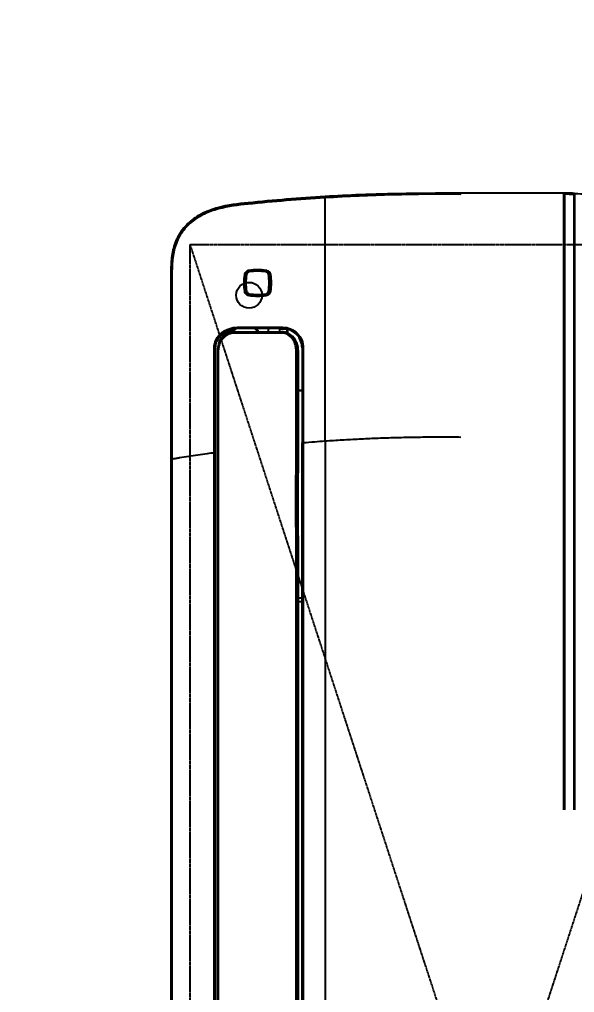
# Model space of a CAD drawing. Header units: millimetres. Extents: x 83042 to 109442, y 67232 to 86252.
# Drawn here: x 93128 to 93560, y 80974 to 81731 of the extents above; entities that cross this region are included whole.
import ezdxf

# ---------------------------------------------------------------- set-up
doc = ezdxf.new("R2010")
doc.units = ezdxf.units.MM
doc.linetypes.add('HIDDEN', pattern=[0.375, 0.25, -0.125])
doc.layers.add('DIM', color=7, linetype='Continuous')
doc.layers.add('도면층8', color=8, linetype='Continuous')
doc.styles.add('HY 울릉도 L', font='malgun.ttf')
doc.dimstyles.new('60', dxfattribs={"dimscale": 60, "dimtxt": 2, "dimasz": 1, "dimexe": 1, "dimexo": 1, "dimgap": 1, "dimtad": 1, "dimdec": 0, "dimrnd": 0.05, "dimdsep": 46, "dimlunit": 6, "dimtxsty": 'HY 울릉도 L', "dimblk": 'ARCHTICK', "dimcen": 2.5, "dimdle": 1, "dimclrd": 133, "dimclre": 133, "dimclrt": 30, "dimadec": 0, "dimazin": 0, "dimtfac": 1, "dimtdec": 0, "dimtix": 1, "dimtmove": 2, "dimatfit": 3, "dimldrblk": 'ARCHTICK', "dimfxl": 1, "dimlwd": -1, "dimlwe": -1, "dimarcsym": 0})

# ---------------------------------------------------------------- blocks, each defined once
blk = doc.blocks.new('*U16')
at = {"color": 8}
for p, q in [((1312.7, 499.97), (207.18, 499.97)), ((207.18, 499.78), (1312.7, 499.78)), ((1312.7, 499.78), (1312.7, 499.97)), ((1312.7, 499.29), (1312.7, 499.78)), ((1445.54, 499.97), (1445.54, 499.79)), ((1454.94, 499.97), (1454.94, 499.79)), ((1312.7, 499.29), (207.18, 499.29)), ((1412.41, 454.49), (1411.51, 454.04)), ((1411.7, 451.74), (1411.7, 451.44)), ((1411.82, 451.44), (1412.48, 451.44)), ((1412.48, 450.94), (1411.86, 450.94)), ((1412.48, 450.94), (1412.48, 451.44)), ((1414.48, 443.99), (1414.78, 443.99)), ((1414.78, 439.99), (1414.48, 439.99)), ((1411.94, 433.04), (1412.48, 433.04)), ((1412.48, 432.54), (1411.94, 432.54)), ((1412.48, 433.04), (1412.48, 432.54)), ((1414.44, 424.24), (1411.94, 424.24)), ((1413.94, 409.3), (1410.8, 409.3)), ((1410.96, 409.66), (1413.94, 409.66)), ((1411.94, 415.24), (1414.44, 415.24)), ((1413.94, 409.66), (1413.94, 414.66)), ((1413.94, 409.3), (1413.94, 409.66)), ((194.4, 398), (1325.49, 398)), ((1325.47, 397.02), (194.4, 397.02)), ((1202.07, 400.98), (1205.07, 400.98)), ((1202.07, 400.98), (1202.07, 398)), ((1205.07, 400.98), (1205.07, 398)), ((1366.14, 397.95), (1366.14, 400.77)), ((1366.64, 400.77), (1366.64, 397.95)), ((1399.94, 397.95), (1400.59, 397.95)), ((1326.79, 380), (193.09, 380)), ((1519.72, 193.19), (1519.72, 193.19)), ((1519.77, 189.43), (1519.77, 189.44)), ((1519.78, 190.56), (1519.78, 190.56)), ((1519.79, 190.46), (1519.79, 190.49)), ((1519.79, 190.46), (1519.79, 190.49)), ((1519.64, 186.8), (1519.64, 186.81))]:
    blk.add_line(p, q, dxfattribs=at)
at = {"color": 1, "linetype": 'HIDDEN'}
for p, q in [((39.94, 14.99), (1479.94, 484.99)), ((1479.94, 14.99), (39.94, 484.99))]:
    blk.add_line(p, q, dxfattribs=at)
at = {"color": 0}
blk.add_line((1512.29, 440), (1512.11, 439.98), dxfattribs=at)
at = {"color": 1, "linetype": 'HIDDEN'}
blk.add_lwpolyline([(1479.94, 484.99), (1479.94, 14.99), (39.94, 14.99), (39.94, 484.99)], close=True, dxfattribs=at)
at = {"color": 1, "ltscale": 5}
blk.add_circle((1440.39, 439.18), 10, dxfattribs=at)
at = {"color": 8, "extrusion": (0, 0, -1)}
for centre, radius, start, end in [((-1399.45, 448), 14.5, 123.35825, 153.40123), ((-1413.3, 454.94), 2, 270, 333.40123), ((-1411.7, 449.24), 2.5, 90, 121.83755), ((-1412.48, 449.44), 2, 90, 136.04762), ((-1411.7, 434.64), 2.5, 230.80075, 270), ((-1412.48, 434.54), 2, 180, 270)]:
    blk.add_arc(centre, radius, start, end, dxfattribs=at)
at = {"color": 8}
for centre, radius, start, end in [((1399.45, 448), 13.5, 26.59877, 31.90304), ((1413.3, 454.94), 0.5, 206.59877, 270), ((1411.7, 449.24), 2.2, 86.9878, 90), ((1412.48, 449.44), 1.5, 0, 90), ((1411.7, 434.64), 2.2, 270, 287.07466), ((1412.48, 434.54), 1.5, 270, 0), ((1414.94, 414.66), 1, 135, 180), ((1519.01, 193.8), 0.2, 80.57172, 90)]:
    blk.add_arc(centre, radius, start, end, dxfattribs=at)
for centre, major_axis, ratio, start_param, end_param in [((1445.54, 498.79), (0, -1), 0.001772, 1.994298, 3.089233), ((1454.94, 498.79), (0, 1), 0.001929, 5.117994, 6.230825), ((1402.74, 466.21), (-0.5, 0), 0.595918, 0, 1.449973), ((1410.94, 450), (1, 0), 0.211564, 0, 1.531745), ((1439.98, 439.16), (0.494, -0.08), 0.154688, 0, 1.526261), ((1441.46, 438.91), (-0.987, 0.16), 0.15433, 4.652507, 6.076962), ((1443.29, 442.46), (0.08, -0.494), 0.094032, 0, 1.712132), ((1443.53, 440.98), (-0.16, 0.987), 0.107455, 4.844449, 6.283185), ((1456.36, 440.98), (-0.16, -0.987), 0.069084, 1.724652, 3.141593), ((1456.6, 442.46), (-0.08, -0.494), 0.055123, 0, 1.728004), ((1458.42, 438.91), (-0.987, -0.16), 0.118028, 3.276991, 4.597384), ((1459.9, 439.16), (-0.494, -0.08), 0.119995, 4.608145, 6.283185), ((1439.98, 425.84), (-0.494, -0.08), 0.093123, 3.141593, 4.62253), ((1441.46, 426.08), (-0.987, -0.16), 0.09423, 4.607252, 6.074525), ((1443.53, 424.01), (-0.16, -0.987), 0.073171, 0, 1.688079), ((1456.36, 424.01), (-0.16, 0.987), 0.114633, 3.172472, 4.795856), ((1458.42, 426.08), (-0.987, 0.16), 0.119638, 3.294614, 4.630175), ((1459.9, 425.84), (0.494, -0.08), 0.113629, 1.4976, 3.141593), ((1443.29, 422.54), (-0.08, -0.494), 0.06114, 1.678256, 3.141593), ((1456.6, 422.54), (0.08, -0.494), 0.102662, 1.648499, 3.141593), ((1410.94, 414), (1, 0), 0.091087, 0, 1.524136), ((1415.44, 413), (-1, 0), 0.07156, 4.657594, 6.336089), ((1399.44, 397), (0, 1), 0.039572, 4.743067, 6.253409), ((1518.89, 193.8), (0, -0.2), 0.205027, 1.568733, 3.141593), ((1519.01, 193.8), (0, -0.2), 0.351833, 1.567117, 3.141593), ((1519.01, 193.8), (0.033, 0.197), 0.348188, 4.76642, 6.323186), ((1519.07, 194.06), (-0.393, -0.309), 0.676569, 1.247751, 2.270849), ((1519.16, 193.82), (-0.5, -0.021), 0.710917, 2.398177, 3.067106), ((1518.79, 186.26), (0, -0.2), 0.201921, 0.053462, 1.568761)]:
    blk.add_ellipse(centre, major_axis=major_axis, ratio=ratio, start_param=start_param, end_param=end_param, dxfattribs=at)
at = {"color": 0}
blk.add_ellipse((1511.12, 439.87), major_axis=(0.995, 0.101), ratio=0.077303, start_param=0.052517, end_param=1.433522, dxfattribs=at)
at = {"color": 8}
for points, knots in [([(1445.54, 499.97), (1441.5, 499.97), (1437.45, 499.97), (1417.21, 499.97), (1401.02, 499.97), (1368.63, 499.97), (1352.44, 499.97), (1334.35, 499.97), (1332.45, 499.97), (1324.6, 499.97), (1318.65, 499.97), (1312.7, 499.97)], [0, 0, 0, 0, 0.091413, 0.091413, 0.457066, 0.457066, 0.822718, 0.822718, 0.865652, 0.865652, 1, 1, 1, 1]), ([(1312.82, 499.78), (1328.72, 499.78), (1344.63, 499.78), (1368.63, 499.78), (1376.73, 499.79), (1401.02, 499.79), (1417.21, 499.79), (1437.45, 499.79), (1441.5, 499.79), (1445.54, 499.79)], [0, 0, 0, 0, 0.359547, 0.359547, 0.542533, 0.542533, 0.908507, 0.908507, 1, 1, 1, 1]), ([(1454.94, 499.97), (1453.93, 499.97), (1452.92, 499.97), (1450.85, 499.97), (1449.78, 499.97), (1447.66, 499.97), (1446.6, 499.97), (1445.54, 499.97)], [0, 0, 0, 0, 0.32301, 0.32301, 0.661505, 0.661505, 1, 1, 1, 1]), ([(1445.54, 499.79), (1446.55, 499.79), (1447.57, 499.79), (1449.64, 499.79), (1450.7, 499.79), (1451.81, 499.79), (1451.86, 499.79), (1452.92, 499.79), (1453.93, 499.79), (1454.94, 499.79)], [0, 0, 0, 0, 0.32301, 0.32301, 0.661505, 0.661505, 0.67699, 0.67699, 1, 1, 1, 1]), ([(1512.29, 440), (1511.48, 447.91), (1510.57, 455.83), (1507.44, 467.38), (1506.12, 471.11), (1502.71, 478.23), (1500.59, 481.65), (1495.53, 487.72), (1492.55, 490.42), (1485.92, 494.76), (1482.29, 496.4), (1474.63, 498.7), (1470.74, 499.32), (1462.88, 499.96), (1458.91, 499.97), (1454.94, 499.97)], [0, 0, 0, 0, 0.25, 0.25, 0.375, 0.375, 0.5, 0.5, 0.625, 0.625, 0.75, 0.75, 0.875, 0.875, 1, 1, 1, 1]), ([(1454.94, 499.79), (1458.91, 499.79), (1462.89, 499.78), (1470.76, 499.14), (1474.71, 498.5), (1482.33, 496.19), (1485.92, 494.56), (1492.57, 490.18), (1495.48, 487.52), (1500.52, 481.44), (1502.61, 478.04), (1505.99, 470.95), (1507.32, 467.18), (1510.41, 455.72), (1511.31, 447.82), (1512.11, 439.98)], [0, 0, 0, 0, 0.125, 0.125, 0.25, 0.25, 0.375, 0.375, 0.5, 0.5, 0.625, 0.625, 0.75, 0.75, 1, 1, 1, 1]), ([(1445.54, 499.2), (1444.88, 499.2), (1444.21, 499.2), (1440.88, 499.21), (1438.21, 499.21), (1424.88, 499.23), (1414.21, 499.24), (1392.88, 499.27), (1382.21, 499.27), (1367.88, 499.28), (1364.21, 499.28), (1344.63, 499.29), (1328.72, 499.29), (1312.82, 499.29)], [0, 0, 0, 0, 0.015068, 0.015068, 0.075342, 0.075342, 0.316436, 0.316436, 0.557531, 0.557531, 0.640454, 0.640454, 1, 1, 1, 1]), ([(1317.81, 466.37), (1317.56, 468.15), (1316.61, 474.85), (1315.28, 483.83), (1314.03, 491.81), (1313.32, 496.17), (1313.02, 498.18), (1312.85, 499.29)], [0, 0, 0, 0, 0.156855, 0.590086, 0.806736, 0.893396, 1, 1, 1, 1]), ([(1454.94, 499.19), (1454.28, 499.19), (1453.61, 499.19), (1450.48, 499.19), (1448.01, 499.2), (1445.54, 499.2)], [0, 0, 0, 0, 0.21279, 0.21279, 1, 1, 1, 1]), ([(1511.25, 439.96), (1510.45, 447.75), (1509.55, 455.51), (1506.51, 466.82), (1505.21, 470.54), (1501.9, 477.55), (1499.85, 480.91), (1494.9, 486.94), (1492.04, 489.58), (1485.5, 493.94), (1481.97, 495.56), (1474.45, 497.86), (1470.56, 498.5), (1462.79, 499.16), (1458.87, 499.18), (1454.94, 499.19)], [0, 0, 0, 0, 0.25, 0.25, 0.375, 0.375, 0.5, 0.5, 0.625, 0.625, 0.75, 0.75, 0.875, 0.875, 1, 1, 1, 1]), ([(202.07, 466.37), (210.7, 466.36), (219.34, 466.37), (234.17, 466.37), (240.37, 466.37), (252.76, 466.37), (258.96, 466.37), (277.55, 466.37), (289.94, 466.37), (308.53, 466.37), (314.73, 466.37), (327.12, 466.37), (333.32, 466.37), (351.91, 466.37), (364.31, 466.37), (382.9, 466.37), (389.09, 466.37), (401.49, 466.37), (407.68, 466.37), (420.08, 466.37), (426.28, 466.37), (444.87, 466.37), (457.26, 466.37), (475.85, 466.37), (1042.05, 466.37), (1054.44, 466.37), (1060.64, 466.37), (1079.23, 466.37), (1091.62, 466.37), (1110.21, 466.37), (1116.41, 466.37), (1128.81, 466.37), (1135, 466.37), (1153.59, 466.37), (1165.99, 466.37), (1184.58, 466.37), (1190.78, 466.37), (1203.17, 466.37), (1209.37, 466.37), (1221.76, 466.37), (1227.96, 466.37), (1246.55, 466.37), (1258.94, 466.37), (1277.53, 466.37), (1283.73, 466.37), (1296.12, 466.37), (1302.32, 466.37), (1311.62, 466.37), (1314.71, 466.37), (1317.81, 466.37)], [0, 0, 0, 0, 0.046607, 0.046607, 0.08006, 0.08006, 0.113512, 0.113512, 0.180417, 0.180417, 0.213869, 0.213869, 0.247322, 0.247322, 0.314226, 0.314226, 0.347679, 0.347679, 0.381131, 0.381131, 0.414583, 0.414583, 0.481488, 0.481488, 0.514941, 0.514941, 0.548393, 0.548393, 0.615298, 0.615298, 0.64875, 0.64875, 0.682202, 0.682202, 0.749107, 0.749107, 0.78256, 0.78256, 0.816012, 0.816012, 0.849464, 0.849464, 0.916369, 0.916369, 0.949821, 0.949821, 0.983274, 0.983274, 1, 1, 1, 1]), ([(1317.81, 465.48), (1314.71, 465.48), (1311.62, 465.48), (1302.32, 465.48), (1296.12, 465.48), (1283.73, 465.48), (1277.53, 465.48), (1258.94, 465.48), (1246.55, 465.48), (1227.96, 465.48), (1221.76, 465.48), (1209.37, 465.48), (1203.17, 465.48), (1190.78, 465.48), (1184.58, 465.48), (1165.99, 465.49), (1153.59, 465.49), (1135, 465.49), (1128.81, 465.49), (1116.41, 465.48), (1110.21, 465.48), (1091.62, 465.48), (1079.23, 465.48), (1060.64, 465.48), (1054.44, 465.48), (1042.05, 465.48), (475.85, 465.48), (457.26, 465.48), (444.87, 465.48), (426.28, 465.49), (420.08, 465.49), (407.68, 465.49), (401.49, 465.49), (389.09, 465.49), (382.9, 465.49), (364.31, 465.49), (351.91, 465.49), (333.32, 465.49), (327.12, 465.49), (314.73, 465.49), (308.53, 465.49), (289.94, 465.48), (277.55, 465.48), (258.96, 465.48), (252.76, 465.48), (240.37, 465.48), (234.17, 465.48), (219.34, 465.49), (210.71, 465.48), (202.08, 465.48)], [0, 0, 0, 0, 0.016728, 0.016728, 0.05018, 0.05018, 0.083633, 0.083633, 0.150538, 0.150538, 0.183991, 0.183991, 0.217444, 0.217444, 0.250897, 0.250897, 0.317803, 0.317803, 0.351255, 0.351255, 0.384708, 0.384708, 0.451614, 0.451614, 0.485067, 0.485067, 0.51852, 0.51852, 0.585425, 0.585425, 0.618878, 0.618878, 0.652331, 0.652331, 0.685784, 0.685784, 0.752689, 0.752689, 0.786142, 0.786142, 0.819595, 0.819595, 0.886501, 0.886501, 0.919954, 0.919954, 0.953407, 0.953407, 1, 1, 1, 1]), ([(371.17, 463.58), (452.63, 463.58), (1094.09, 463.58), (1216.28, 463.58), (1257.01, 463.6), (1318.1, 463.58), (1338.47, 463.59), (1369.01, 463.59), (1379.18, 463.6), (1391.91, 463.6), (1394.45, 463.66), (1399.54, 463.49), (1402.08, 462.97), (1406.57, 460.78), (1408.54, 459.13), (1411.24, 454.97), (1411.94, 452.5), (1411.94, 450)], [0, 0, 0, 0, 0.5, 0.5, 0.75, 0.75, 0.875, 0.875, 0.9375, 0.9375, 0.953125, 0.953125, 0.96875, 0.96875, 0.984375, 0.984375, 1, 1, 1, 1]), ([(1410.98, 450.21), (1410.98, 452.71), (1410.22, 455.17), (1407.41, 459.27), (1405.38, 460.89), (1401.93, 462.41), (1400.7, 462.77), (1398.22, 463.18), (1396.95, 463.22), (1393.14, 463.23), (1390.6, 463.22), (1377.92, 463.22), (1367.77, 463.21), (1337.31, 463.2), (1317.01, 463.2), (1256.08, 463.21), (1215.47, 463.2), (1093.63, 463.21), (452.4, 463.21), (371.17, 463.21)], [0, 0, 0, 0, 0.015625, 0.015625, 0.03125, 0.03125, 0.039062, 0.039062, 0.046875, 0.046875, 0.0625, 0.0625, 0.125, 0.125, 0.25, 0.25, 0.5, 0.5, 1, 1, 1, 1]), ([(1317.81, 466.37), (1335.94, 466.37), (1354.08, 466.38), (1376.74, 466.37), (1381.27, 466.37), (1388.07, 466.37), (1390.34, 466.38), (1394.87, 466.38), (1397.13, 466.42), (1401.66, 466.34), (1403.93, 465.81), (1407.97, 463.77), (1409.72, 462.28), (1413.99, 457.05), (1415.47, 452.68), (1415.49, 448.19)], [0, 0, 0, 0, 0.5, 0.5, 0.625, 0.625, 0.6875, 0.6875, 0.75, 0.75, 0.8125, 0.8125, 0.875, 0.875, 1, 1, 1, 1]), ([(1414.44, 448), (1414.43, 452.36), (1412.9, 456.76), (1408.63, 461.95), (1406.86, 463.4), (1403.83, 464.79), (1402.77, 465.13), (1400.54, 465.52), (1399.42, 465.51), (1389.36, 465.45), (1380.42, 465.49), (1353.59, 465.49), (1335.7, 465.49), (1317.81, 465.48)], [0, 0, 0, 0, 0.125, 0.125, 0.1875, 0.1875, 0.21875, 0.21875, 0.25, 0.25, 0.5, 0.5, 1, 1, 1, 1]), ([(1402.36, 462.71), (1403.3, 462.53), (1406.14, 461.68), (1410.32, 458.9), (1413.1, 454.72), (1413.97, 451.88), (1414.16, 450.91), (1414.16, 450.9)], [0, 0, 0, 0, 0.160215, 0.495467, 0.830718, 0.998344, 1, 1, 1, 1]), ([(1440.01, 439.23), (1440.06, 439.54), (1440.15, 439.84), (1440.44, 440.54), (1440.69, 440.94), (1441.29, 441.6), (1441.65, 441.89), (1442.44, 442.32), (1442.88, 442.47), (1443.32, 442.54)], [0, 0, 0, 0, 0.18724, 0.18724, 0.459979, 0.459979, 0.729931, 0.729931, 1, 1, 1, 1]), ([(1440.47, 439.07), (1440.54, 439.46), (1440.67, 439.85), (1441.05, 440.55), (1441.31, 440.86), (1441.9, 441.39), (1442.25, 441.61), (1442.86, 441.85), (1443.11, 441.92), (1443.37, 441.97)], [0, 0, 0, 0, 0.274287, 0.274287, 0.548482, 0.548482, 0.823328, 0.823328, 1, 1, 1, 1]), ([(1443.37, 441.97), (1442.98, 441.91), (1442.59, 441.77), (1441.91, 441.4), (1441.59, 441.15), (1441.07, 440.57), (1440.85, 440.23), (1440.59, 439.61), (1440.52, 439.35), (1440.47, 439.08)], [0, 0, 0, 0, 0.269856, 0.269856, 0.539874, 0.539874, 0.812749, 0.812749, 1, 1, 1, 1]), ([(1443.61, 441.13), (1443.43, 441.1), (1443.25, 441.05), (1442.81, 440.87), (1442.56, 440.72), (1442.14, 440.34), (1441.96, 440.11), (1441.68, 439.61), (1441.59, 439.34), (1441.54, 439.05)], [0, 0, 0, 0, 0.176162, 0.176162, 0.450777, 0.450777, 0.725271, 0.725271, 1, 1, 1, 1]), ([(1458.52, 439.05), (1458.48, 439.25), (1458.43, 439.45), (1458.23, 439.9), (1458.08, 440.14), (1457.7, 440.54), (1457.48, 440.72), (1456.99, 440.98), (1456.72, 441.07), (1456.45, 441.12)], [0, 0, 0, 0, 0.20016, 0.20016, 0.466664, 0.466664, 0.733444, 0.733444, 1, 1, 1, 1]), ([(1459.41, 439.08), (1459.35, 439.46), (1459.22, 439.84), (1458.85, 440.53), (1458.6, 440.84), (1458.02, 441.37), (1457.68, 441.59), (1457.06, 441.85), (1456.79, 441.92), (1456.52, 441.97)], [0, 0, 0, 0, 0.270507, 0.270507, 0.540882, 0.540882, 0.809012, 0.809012, 1, 1, 1, 1]), ([(1456.64, 442.54), (1456.95, 442.48), (1457.26, 442.39), (1457.97, 442.1), (1458.35, 441.85), (1459.02, 441.25), (1459.3, 440.88), (1459.73, 440.1), (1459.87, 439.66), (1459.95, 439.22)], [0, 0, 0, 0, 0.190979, 0.190979, 0.459227, 0.459227, 0.72967, 0.72967, 1, 1, 1, 1]), ([(1443.32, 422.59), (1443.01, 422.64), (1442.69, 422.73), (1441.99, 423.03), (1441.6, 423.28), (1440.94, 423.88), (1440.66, 424.24), (1440.23, 425.02), (1440.09, 425.46), (1440.02, 425.9)], [0, 0, 0, 0, 0.192917, 0.192917, 0.461062, 0.461062, 0.730544, 0.730544, 1, 1, 1, 1]), ([(1440.78, 424.95), (1440.76, 425), (1440.73, 425.05), (1440.6, 425.36), (1440.52, 425.64), (1440.47, 425.92)], [0, 0, 0, 0, 0.160192, 0.160192, 1, 1, 1, 1]), ([(1440.47, 425.92), (1440.53, 425.54), (1440.66, 425.16), (1441.04, 424.48), (1441.28, 424.16), (1441.86, 423.63), (1442.2, 423.42), (1442.81, 423.16), (1443.09, 423.08), (1443.37, 423.03)], [0, 0, 0, 0, 0.269491, 0.269491, 0.538893, 0.538893, 0.807005, 0.807005, 1, 1, 1, 1]), ([(1441.55, 426.19), (1441.58, 425.99), (1441.64, 425.79), (1441.83, 425.35), (1441.98, 425.11), (1442.36, 424.7), (1442.58, 424.52), (1443.07, 424.26), (1443.34, 424.16), (1443.62, 424.12)], [0, 0, 0, 0, 0.196332, 0.196332, 0.463832, 0.463832, 0.732023, 0.732023, 1, 1, 1, 1]), ([(1456.46, 424.12), (1456.64, 424.15), (1456.83, 424.2), (1457.27, 424.38), (1457.51, 424.53), (1457.93, 424.91), (1458.11, 425.14), (1458.38, 425.63), (1458.48, 425.91), (1458.52, 426.19)], [0, 0, 0, 0, 0.18135, 0.18135, 0.454723, 0.454723, 0.727257, 0.727257, 1, 1, 1, 1]), ([(1459.41, 425.92), (1459.35, 425.53), (1459.22, 425.15), (1458.84, 424.45), (1458.58, 424.14), (1458, 423.61), (1457.65, 423.39), (1457.04, 423.14), (1456.78, 423.07), (1456.52, 423.03)], [0, 0, 0, 0, 0.27265, 0.27265, 0.545024, 0.545024, 0.818429, 0.818429, 1, 1, 1, 1]), ([(1456.52, 423.03), (1456.91, 423.09), (1457.29, 423.23), (1457.98, 423.6), (1458.3, 423.86), (1458.82, 424.44), (1459.04, 424.79), (1459.29, 425.4), (1459.37, 425.66), (1459.41, 425.92)], [0, 0, 0, 0, 0.27172, 0.27172, 0.543505, 0.543505, 0.816363, 0.816363, 1, 1, 1, 1]), ([(1459.95, 425.89), (1459.9, 425.59), (1459.82, 425.29), (1459.53, 424.59), (1459.28, 424.2), (1458.68, 423.53), (1458.32, 423.24), (1457.53, 422.81), (1457.09, 422.66), (1456.64, 422.58)], [0, 0, 0, 0, 0.183724, 0.183724, 0.456559, 0.456559, 0.728262, 0.728262, 1, 1, 1, 1]), ([(371.17, 402.51), (452.2, 402.51), (1093.24, 402.51), (1194.53, 402.5), (1214.79, 402.49), (1245.18, 402.48), (1255.31, 402.67), (1275.56, 402.86), (1285.69, 402.89), (1298.35, 402.72), (1300.89, 402.69), (1305.95, 402.56), (1308.48, 402.47), (1316.08, 402.52), (1321.14, 402.49), (1336.33, 402.51), (1346.46, 402.51), (1366.72, 402.51), (1376.84, 402.51), (1389.5, 402.52), (1392.03, 402.52), (1395.82, 402.52), (1397.09, 402.49), (1399.61, 402.7), (1400.86, 402.92), (1404.44, 404.02), (1406.69, 405.31), (1410.04, 409.12), (1410.99, 411.55), (1410.99, 414.09)], [0, 0, 0, 0, 0.5, 0.5, 0.625, 0.625, 0.6875, 0.6875, 0.75, 0.75, 0.765625, 0.765625, 0.78125, 0.78125, 0.8125, 0.8125, 0.875, 0.875, 0.9375, 0.9375, 0.953125, 0.953125, 0.960937, 0.960937, 0.96875, 0.96875, 0.984375, 0.984375, 1, 1, 1, 1]), ([(1411.94, 414), (1411.94, 411.49), (1411.07, 408.97), (1407.87, 405.07), (1405.66, 403.68), (1400.96, 402.01), (1398.4, 401.75), (1393.32, 401.79), (1390.79, 401.78), (1378.1, 401.77), (1367.94, 401.77), (1347.63, 401.77), (1337.48, 401.77), (1322.24, 401.76), (1317.16, 401.78), (1307.01, 401.73), (1301.93, 401.96), (1286.7, 402.2), (1276.54, 402.18), (1256.22, 401.97), (1246.06, 401.75), (1215.59, 401.75), (1195.27, 401.76), (1093.7, 401.77), (452.43, 401.77), (371.17, 401.77)], [0, 0, 0, 0, 0.015625, 0.015625, 0.03125, 0.03125, 0.046875, 0.046875, 0.0625, 0.0625, 0.125, 0.125, 0.1875, 0.1875, 0.21875, 0.21875, 0.25, 0.25, 0.3125, 0.3125, 0.375, 0.375, 0.5, 0.5, 1, 1, 1, 1]), ([(371.17, 400.77), (452.5, 400.77), (1093.84, 400.77), (1195.51, 400.76), (1215.85, 400.75), (1246.35, 400.75), (1256.52, 400.9), (1276.85, 401.05), (1287.02, 401.06), (1302.27, 400.89), (1307.35, 400.74), (1317.52, 400.78), (1322.6, 400.75), (1337.85, 400.77), (1348.02, 400.77), (1368.35, 400.77), (1378.51, 400.78), (1391.22, 400.78), (1393.76, 400.76), (1397.56, 400.81), (1398.83, 400.88), (1401.33, 401.34), (1402.58, 401.71), (1406.08, 403.21), (1408.18, 404.76), (1410.42, 407.88), (1410.98, 409.01), (1411.75, 411.43), (1411.94, 412.73), (1411.94, 414)], [0, 0, 0, 0, 0.5, 0.5, 0.625, 0.625, 0.6875, 0.6875, 0.75, 0.75, 0.78125, 0.78125, 0.8125, 0.8125, 0.875, 0.875, 0.9375, 0.9375, 0.953125, 0.953125, 0.960938, 0.960938, 0.96875, 0.96875, 0.984375, 0.984375, 0.992188, 0.992188, 1, 1, 1, 1]), ([(1399.44, 398), (1403.21, 398), (1406.92, 399.47), (1412.69, 404.83), (1414.46, 408.91), (1414.44, 413)], [0, 0, 0, 0, 0.477397, 0.477397, 1, 1, 1, 1]), ([(1415.5, 413.07), (1415.5, 410.96), (1415.08, 408.88), (1413.48, 405), (1412.29, 403.22), (1407.87, 398.78), (1403.72, 397.03), (1399.48, 397.03)], [0, 0, 0, 0, 0.25, 0.25, 0.5, 0.5, 1, 1, 1, 1]), ([(1326.79, 380), (1326.59, 382.73), (1326.18, 388.4), (1325.71, 394.07), (1325.47, 397.02)], [0, 0, 0, 0, 0.480429, 1, 1, 1, 1]), ([(1326.79, 380), (1334.87, 380), (1351.02, 380), (1375.24, 380), (1399.46, 380), (1423.66, 380), (1447.83, 380), (1471.96, 380), (1492.01, 380), (1506, 380), (1512.72, 380), (1515.44, 380), (1516.17, 380)], [0, 0, 0, 0, 0.127521, 0.255042, 0.382563, 0.510084, 0.637605, 0.765126, 0.892647, 0.956407, 0.988287, 1, 1, 1, 1]), ([(1516.17, 380), (1516.17, 380), (1516.17, 380), (1516.17, 380.05), (1516.17, 380.1), (1516.16, 380.14)], [0, 0, 0, 0, 0.00042, 0.00042, 1, 1, 1, 1]), ([(1039.94, 194.41), (1040.61, 194.41), (1041.27, 194.41), (1044.61, 194.41), (1047.27, 194.41), (1060.61, 194.41), (1071.27, 194.41), (1124.61, 194.41), (1167.27, 194.41), (1214.74, 194.41), (1219.53, 194.41), (1239.96, 194.41), (1255.6, 194.41), (1279.05, 194.41), (1286.86, 194.41), (1302.49, 194.41), (1310.31, 194.41), (1322.03, 194.42), (1325.94, 194.42), (1329.85, 194.41)], [0, 0, 0, 0, 0.006899, 0.006899, 0.034494, 0.034494, 0.144873, 0.144873, 0.58639, 0.58639, 0.636025, 0.636025, 0.797792, 0.797792, 0.878675, 0.878675, 0.959558, 0.959558, 1, 1, 1, 1]), ([(1039.94, 194), (1119.87, 194), (1199.81, 194), (1296.78, 194), (1313.81, 194), (1330.85, 194)], [0, 0, 0, 0, 0.824317, 0.824317, 1, 1, 1, 1]), ([(1039.94, 193.94), (1119.89, 193.94), (1199.84, 193.94), (1299.77, 193.94), (1319.76, 193.94), (1359.74, 193.94), (1379.73, 193.94), (1419.69, 193.94), (1439.67, 193.94), (1469.52, 193.94), (1479.45, 193.94), (1494.31, 193.94), (1499.26, 193.94), (1509.14, 193.94), (1514.08, 193.94), (1518.98, 193.94)], [0, 0, 0, 0, 0.5, 0.5, 0.625, 0.625, 0.75, 0.75, 0.875, 0.875, 0.9375, 0.9375, 0.96875, 0.96875, 1, 1, 1, 1]), ([(1518.94, 193.8), (1514.03, 193.8), (1509.09, 193.8), (1499.21, 193.8), (1494.26, 193.8), (1479.4, 193.8), (1469.47, 193.8), (1439.62, 193.8), (1419.64, 193.8), (1379.68, 193.8), (1359.7, 193.8), (1319.73, 193.8), (1299.74, 193.8), (1199.82, 193.8), (1119.88, 193.8), (1039.94, 193.8)], [0, 0, 0, 0, 0.03125, 0.03125, 0.0625, 0.0625, 0.125, 0.125, 0.25, 0.25, 0.375, 0.375, 0.5, 0.5, 1, 1, 1, 1]), ([(1329.85, 194.41), (1345.65, 194.41), (1361.45, 194.41), (1393.05, 194.41), (1408.85, 194.41), (1440.42, 194.41), (1456.18, 194.41), (1479.77, 194.41), (1487.62, 194.41), (1499.36, 194.41), (1503.27, 194.41), (1511.08, 194.41), (1514.98, 194.37), (1518.86, 194.4)], [0, 0, 0, 0, 0.25, 0.25, 0.5, 0.5, 0.75, 0.75, 0.875, 0.875, 0.9375, 0.9375, 1, 1, 1, 1]), ([(1518.39, 194), (1513.69, 194), (1508.95, 194), (1499.29, 194), (1494.34, 194), (1479.47, 194), (1469.54, 194), (1439.69, 194), (1419.71, 194), (1379.75, 194), (1359.76, 194), (1336.79, 194), (1333.82, 194), (1330.84, 194)], [0, 0, 0, 0, 0.076277, 0.076277, 0.155939, 0.155939, 0.315263, 0.315263, 0.633912, 0.633912, 0.952561, 0.952561, 1, 1, 1, 1]), ([(1518.83, 186.26), (1518.84, 186.64), (1518.84, 187.03), (1518.86, 188.28), (1518.88, 189.14), (1518.9, 190.88), (1518.91, 191.74), (1518.93, 193.01), (1518.93, 193.4), (1518.94, 193.8)], [0, 0, 0, 0, 0.152969, 0.152969, 0.497591, 0.497591, 0.842214, 0.842214, 1, 1, 1, 1]), ([(1519.04, 193.99), (1519.02, 194.04), (1519.01, 194.08), (1518.97, 194.17), (1518.95, 194.21), (1518.92, 194.28), (1518.91, 194.3), (1518.89, 194.33), (1518.88, 194.35), (1518.87, 194.36), (1518.87, 194.37), (1518.87, 194.38), (1518.86, 194.39), (1518.86, 194.39), (1518.86, 194.39), (1518.86, 194.4), (1518.86, 194.4), (1518.86, 194.4)], [0, 0, 0, 0, 0.329841, 0.329841, 0.64484, 0.64484, 0.808285, 0.808285, 0.89597, 0.89597, 0.943441, 0.943441, 0.96921, 0.96921, 0.986236, 0.986236, 1, 1, 1, 1]), ([(1518.86, 194.4), (1518.86, 194.4), (1518.86, 194.4), (1518.86, 194.4), (1518.87, 194.4), (1518.87, 194.39), (1518.88, 194.39), (1518.89, 194.39), (1518.89, 194.38), (1518.91, 194.37), (1518.92, 194.37), (1518.96, 194.35), (1518.98, 194.34), (1519.04, 194.3), (1519.08, 194.28), (1519.21, 194.21), (1519.29, 194.17), (1519.36, 194.13)], [0, 0, 0, 0, 0.009976, 0.009976, 0.022556, 0.022556, 0.04139, 0.04139, 0.07605, 0.07605, 0.139998, 0.139998, 0.259042, 0.259042, 0.487994, 0.487994, 1, 1, 1, 1]), ([(1519.72, 193.19), (1519.72, 193.26), (1519.71, 193.33), (1519.64, 193.48), (1519.59, 193.56), (1519.46, 193.66), (1519.4, 193.7), (1519.26, 193.76), (1519.17, 193.79), (1519.08, 193.8)], [0, 0, 0, 0, 0.259, 0.259, 0.575766, 0.575766, 0.78372, 0.78372, 1, 1, 1, 1]), ([(1519.49, 194.05), (1519.56, 194), (1519.61, 193.95), (1519.65, 193.86), (1519.65, 193.84), (1519.65, 193.81)], [0, 0, 0, 0, 0.71699, 0.71699, 1, 1, 1, 1]), ([(1519.72, 193.19), (1519.72, 192.99), (1519.72, 192.8), (1519.71, 191.73), (1519.7, 190.87), (1519.67, 189.13), (1519.66, 188.26), (1519.64, 187.2), (1519.64, 187.01), (1519.64, 186.81)], [0, 0, 0, 0, 0.092017, 0.092017, 0.499829, 0.499829, 0.907641, 0.907641, 1, 1, 1, 1]), ([(1519.64, 186.81), (1519.66, 187.25), (1519.68, 187.68), (1519.73, 188.56), (1519.75, 189), (1519.77, 189.44)], [0, 0, 0, 0, 0.5, 0.5, 1, 1, 1, 1]), ([(1519.78, 190.56), (1519.77, 191), (1519.76, 191.43), (1519.74, 192.31), (1519.73, 192.75), (1519.72, 193.19)], [0, 0, 0, 0, 0.5, 0.5, 1, 1, 1, 1]), ([(1519.77, 189.44), (1519.77, 189.5), (1519.77, 189.57), (1519.78, 189.73), (1519.78, 189.82), (1519.78, 190), (1519.79, 190.09), (1519.79, 190.26), (1519.79, 190.34), (1519.79, 190.47), (1519.78, 190.51), (1519.78, 190.56)], [0, 0, 0, 0, 0.21624, 0.21624, 0.432749, 0.432749, 0.645647, 0.645647, 0.856424, 0.856424, 1, 1, 1, 1]), ([(1519.79, 190.49), (1519.8, 190.84), (1519.8, 191.19), (1519.81, 191.89), (1519.81, 192.24), (1519.82, 193.06), (1519.83, 193.53), (1519.83, 194)], [0, 0, 0, 0, 0.298691, 0.298691, 0.597383, 0.597383, 1, 1, 1, 1]), ([(1039.94, 186.26), (1119.86, 186.26), (1199.78, 186.26), (1299.68, 186.26), (1319.66, 186.26), (1359.62, 186.26), (1379.6, 186.26), (1419.55, 186.26), (1439.51, 186.26), (1469.34, 186.26), (1479.27, 186.26), (1494.15, 186.26), (1499.1, 186.26), (1508.99, 186.26), (1513.93, 186.26), (1518.83, 186.26)], [0, 0, 0, 0, 0.5, 0.5, 0.625, 0.625, 0.75, 0.75, 0.875, 0.875, 0.9375, 0.9375, 0.96875, 0.96875, 1, 1, 1, 1]), ([(1518.79, 186.06), (1513.89, 186.06), (1508.95, 186.06), (1499.07, 186.06), (1494.11, 186.06), (1479.24, 186.06), (1469.31, 186.06), (1439.47, 186.06), (1419.52, 186.06), (1379.58, 186.06), (1359.6, 186.06), (1319.64, 186.06), (1299.66, 186.06), (1199.77, 186.06), (1119.86, 186.06), (1039.94, 186.06)], [0, 0, 0, 0, 0.03125, 0.03125, 0.0625, 0.0625, 0.125, 0.125, 0.25, 0.25, 0.375, 0.375, 0.5, 0.5, 1, 1, 1, 1]), ([(1339.64, 186.02), (1339.29, 186.02), (1338.93, 186.02), (1318.67, 186.02), (1298.76, 186.02), (1199.22, 186.02), (1119.58, 186.02), (1039.94, 186.02)], [0, 0, 0, 0, 0.003537, 0.003537, 0.20283, 0.20283, 1, 1, 1, 1]), ([(1517.05, 186.02), (1512.16, 186.02), (1507.25, 186.02), (1497.42, 186.02), (1492.5, 186.02), (1477.71, 186.02), (1467.82, 186.02), (1456.52, 186.02), (1455.11, 186.02), (1453.7, 186.02)], [0, 0, 0, 0, 0.233427, 0.233427, 0.466853, 0.466853, 0.933707, 0.933707, 1, 1, 1, 1]), ([(1517.05, 186.05), (1517.05, 186.04), (1517.05, 186.03), (1517.05, 186.02), (1517.05, 186.02), (1517.05, 186.02)], [0, 0, 0, 0, 0.865418, 0.865418, 1, 1, 1, 1]), ([(1519.12, 186.05), (1519.09, 186.05), (1519.07, 186.06), (1518.97, 186.06), (1518.88, 186.06), (1518.79, 186.06)], [0, 0, 0, 0, 0.249344, 0.249344, 1, 1, 1, 1]), ([(1518.83, 186.26), (1518.94, 186.26), (1519.05, 186.26), (1519.16, 186.25), (1519.18, 186.25), (1519.2, 186.25)], [0, 0, 0, 0, 0.840137, 0.840137, 1, 1, 1, 1]), ([(1518.89, 186.05), (1518.91, 186.05), (1518.94, 186.05), (1519, 186.05), (1519.02, 186.05), (1519.06, 186.05), (1519.07, 186.05), (1519.09, 186.05), (1519.1, 186.05), (1519.11, 186.05), (1519.11, 186.05), (1519.12, 186.05)], [0, 0, 0, 0, 0.330293, 0.330293, 0.681956, 0.681956, 0.82164, 0.82164, 0.940754, 0.940754, 1, 1, 1, 1]), ([(1519.49, 186), (1519.43, 182.72), (1519.37, 179.43), (1519.22, 172.92), (1519.13, 169.7), (1519.04, 166.47)], [0, 0, 0, 0, 0.504534, 0.504534, 1, 1, 1, 1]), ([(1519.12, 186.05), (1519.12, 186.05), (1519.12, 186.05), (1519.14, 186.06), (1519.15, 186.07), (1519.17, 186.09), (1519.18, 186.1), (1519.19, 186.12), (1519.19, 186.12), (1519.19, 186.14), (1519.2, 186.16), (1519.2, 186.2), (1519.2, 186.23), (1519.2, 186.25), (1519.2, 186.25), (1519.2, 186.25)], [0, 0, 0, 0, 0.055006, 0.055006, 0.276288, 0.276288, 0.497423, 0.497423, 0.530007, 0.530007, 0.756604, 0.756604, 0.983112, 0.983112, 1, 1, 1, 1]), ([(1519.13, 186.07), (1519.16, 186.08), (1519.28, 186.12), (1519.45, 186.27), (1519.59, 186.52), (1519.63, 186.7), (1519.64, 186.8)], [0, 0, 0, 0, 0.088268, 0.35843, 0.674319, 1, 1, 1, 1]), ([(1519.2, 186.25), (1519.26, 186.28), (1519.32, 186.31), (1519.45, 186.4), (1519.51, 186.46), (1519.6, 186.62), (1519.63, 186.71), (1519.64, 186.81)], [0, 0, 0, 0, 0.226788, 0.226788, 0.577205, 0.577205, 1, 1, 1, 1])]:
    blk.add_open_spline(points, degree=3, knots=knots, dxfattribs=at)
for points, degree in [([(1312.7, 499.78), (1312.74, 499.78), (1312.78, 499.78), (1312.82, 499.78)], 3), ([(1312.83, 499.29), (1312.83, 499.57), (1312.83, 499.77), (1312.83, 499.78)], 3), ([(1312.85, 499.29), (1312.8, 499.29), (1312.75, 499.29), (1312.7, 499.29)], 3), ([(1317.81, 466.37), (1317.81, 466.07), (1317.81, 465.73), (1317.81, 465.48)], 3), ([(1410.99, 414.09), (1410.99, 426.24), (1410.98, 438.29), (1410.98, 450.21)], 3), ([(1411.94, 450), (1411.94, 438.12), (1411.94, 426.11), (1411.94, 414)], 3), ([(1415.49, 448.19), (1414.95, 448.19), (1414.44, 448.1), (1414.44, 448)], 3), ([(1414.44, 413), (1414.44, 424.75), (1414.44, 436.42), (1414.44, 448)], 3), ([(1415.49, 448.19), (1415.49, 436.58), (1415.5, 424.85), (1415.5, 413.07)], 3), ([(1440.02, 425.9), (1439.29, 430.36), (1439.3, 434.8), (1440.01, 439.23)], 3), ([(1442.77, 441.96), (1442.95, 442.01), (1443.14, 442.06), (1443.32, 442.11)], 3), ([(1443.32, 442.54), (1447.75, 443.26), (1452.19, 443.26), (1456.64, 442.54)], 3), ([(1443.37, 441.97), (1443.32, 442.11)], 1), ([(1443.37, 441.97), (1447.74, 442.68), (1452.13, 442.68), (1456.52, 441.97)], 3), ([(1456.52, 441.97), (1452.13, 442.68), (1447.74, 442.68), (1443.37, 441.97)], 3), ([(1456.45, 441.12), (1452.16, 441.82), (1447.88, 441.82), (1443.61, 441.13)], 3), ([(1456.52, 441.97), (1456.85, 441.91), (1457.18, 441.81), (1457.48, 441.66)], 3), ([(1459.41, 439.65), (1459.47, 439.46), (1459.51, 439.27), (1459.56, 439.08)], 3), ([(1459.95, 439.22), (1460.67, 434.78), (1460.67, 430.34), (1459.95, 425.89)], 3), ([(1516.16, 380.14), (1514.93, 400.14), (1513.3, 420.09), (1511.25, 439.96)], 3), ([(1512.11, 439.98), (1514.14, 420.12), (1515.77, 400.16), (1516.99, 380.17)], 3), ([(1517.18, 380.02), (1515.95, 400.06), (1514.32, 420.08), (1512.29, 440)], 3), ([(1440.47, 439.08), (1439.76, 434.71), (1439.76, 430.33), (1440.47, 425.92)], 3), ([(1441.54, 439.05), (1440.85, 434.78), (1440.85, 430.5), (1441.55, 426.19)], 3), ([(1458.52, 426.19), (1459.22, 430.47), (1459.22, 434.76), (1458.52, 439.05)], 3), ([(1459.41, 425.92), (1460.12, 430.31), (1460.12, 434.69), (1459.41, 439.08)], 3), ([(1443.62, 424.12), (1447.91, 423.42), (1452.18, 423.42), (1456.46, 424.12)], 3), ([(1456.64, 422.58), (1452.21, 421.86), (1447.77, 421.86), (1443.32, 422.59)], 3), ([(1443.37, 423.03), (1447.76, 422.32), (1452.14, 422.32), (1456.52, 423.03)], 3), ([(1325.49, 398), (1325.49, 397.99), (1325.49, 397.53), (1325.49, 397.02)], 3), ([(1399.48, 397.03), (1374.83, 397.03), (1350.16, 397.02), (1325.49, 397.02)], 3), ([(1399.44, 398), (1374.83, 398), (1350.2, 398), (1325.57, 398)], 3), ([(1329.85, 274.41), (1330.49, 327.21), (1326.79, 380)], 2), ([(1516.99, 380.17), (1516.97, 380.18), (1516.6, 380.17), (1516.16, 380.14)], 3), ([(1517, 380.03), (1516.98, 380.04), (1516.61, 380.03), (1516.17, 380)], 3), ([(1518.86, 274.4), (1519.24, 309.62), (1518.33, 344.85), (1516.17, 380)], 3), ([(1517.12, 380.07), (1517.08, 380.1), (1517.03, 380.14), (1516.99, 380.17)], 3), ([(1516.99, 380.17), (1516.99, 380.13), (1517, 380.08), (1517, 380.03)], 3), ([(1517, 380.03), (1519.15, 344.77), (1520.04, 309.45), (1519.66, 274.12)], 3), ([(1517.12, 380.07), (1517.14, 380.05), (1517.16, 380.03), (1517.18, 380.02)], 3), ([(1519.83, 194), (1520.22, 309.36), (1519.33, 344.73), (1517.18, 380.02)], 3), ([(1329.85, 193.71), (1329.85, 193.89), (1329.85, 194.15), (1329.85, 194.41)], 3), ([(1518.39, 194), (1518.56, 194), (1518.73, 194), (1518.89, 194)], 3), ([(1518.89, 194), (1518.93, 194), (1518.97, 194), (1519.01, 194)], 3), ([(1519.08, 193.8), (1519.03, 193.8), (1518.99, 193.8), (1518.94, 193.8)], 3), ([(1519.1, 193.85), (1519.21, 193.92), (1519.3, 194.02), (1519.36, 194.13)], 3), ([(1519.66, 194.12), (1519.65, 194.12), (1519.54, 194.12), (1519.36, 194.13)], 3), ([(1519.36, 194.13), (1519.41, 194.1), (1519.45, 194.07), (1519.49, 194.05)], 3), ([(1519.66, 194.12), (1519.66, 194.02), (1519.66, 193.92), (1519.65, 193.81)], 3), ([(1519.65, 193.81), (1519.66, 193.68), (1519.67, 193.54), (1519.67, 193.4)], 3), ([(1519.83, 194), (1519.78, 194.04), (1519.72, 194.08), (1519.66, 194.12)], 3), ([(1519.78, 190.56), (1519.72, 193.18)], 1), ([(1519.78, 190.87), (1519.78, 190.74), (1519.79, 190.62), (1519.79, 190.49)], 3), ([(1519.79, 190.49), (1519.79, 190.49), (1519.79, 190.49), (1519.79, 190.49)], 3), ([(1518.89, 186.05), (1518.27, 186.05), (1517.66, 186.05), (1517.05, 186.05)], 3), ([(1518.89, 186.05), (1518.89, 186.05), (1518.89, 186.05), (1518.89, 186.05)], 3), ([(1519.26, 186), (1519.23, 186.05), (1519.18, 186.11), (1519.13, 186.14)], 3), ([(1519.49, 186), (1519.49, 186.16), (1519.49, 186.31), (1519.49, 186.47)], 3), ([(1519.64, 186.8), (1519.66, 187.34), (1519.69, 187.87)], 2)]:
    blk.add_open_spline(points, degree=degree, dxfattribs=at)
blk = doc.blocks.new('_ARCHTICK')
at = {"color": 0, "linetype": 'ByBlock', "const_width": 0.075}
blk.add_lwpolyline([(-0.25, -0.25), (0.25, 0.25)], dxfattribs=at)
blk = doc.blocks.new('*D130')
at = {"layer": 'Defpoints', "color": 0, "transparency": 16777216}
for p in [(89874.01, 83911.03), (89874.01, 82971.03), (93944.01, 82971.03), (91660.39, 74682.84), (91739.01, 74682.84), (91739.01, 72671.03)]:
    blk.add_point(p, dxfattribs=at)
at = {"layer": 'DIM', "color": 133, "transparency": 16777216}
for p, q in [((89874.01, 83031.03), (89874.01, 83971.03)), ((93944.01, 83031.03), (93944.01, 83971.03)), ((94004.01, 83911.03), (89814.01, 83911.03)), ((91660.39, 72611.03), (91660.39, 74742.84)), ((91679.01, 74682.84), (91600.39, 74682.84)), ((91679.01, 72671.03), (91600.39, 72671.03))]:
    blk.add_line(p, q, dxfattribs=at)
at = {"layer": 'DIM', "color": 133, "transparency": 16777216, "xscale": 60, "yscale": 60, "zscale": 60}
for p, rotation in [((89874.01, 83911.03), 180), ((91660.39, 74682.84), 90), ((91660.39, 72671.03), 270)]:
    blk.add_blockref('_ARCHTICK', p, dxfattribs=dict(at, rotation=rotation))
blk.add_blockref('_ARCHTICK', (93944.01, 83911.03), dxfattribs=at)
at = {"layer": 'DIM', "color": 30, "transparency": 16777216, "insert": (91909.01, 84042.45), "char_height": 120, "attachment_point": 5, "style": 'HY 울릉도 L'}
blk.add_mtext('4,070', dxfattribs=at)
at = {"layer": 'DIM', "color": 30, "transparency": 16777216, "insert": (91528, 73676.93), "char_height": 120, "attachment_point": 5, "rotation": 90, "style": 'HY 울릉도 L'}
blk.add_mtext('2,012', dxfattribs=at)

msp = doc.modelspace()

# ---------------------------------------------------------------- block references
at = {"layer": '도면층8', "rotation": 90}
msp.add_blockref('*U16', (93745.95, 80076.08), dxfattribs=at)

# ---------------------------------------------------------------- dimensions: what is measured, and where the dimension line sits
at = {"layer": 'DIM'}
dim = msp.add_linear_dim(base=(89874.01, 83911.03), p1=(93944.01, 82971.03), p2=(89874.01, 82971.03), dimstyle='60', dxfattribs=at)
dim.commit()
dim.dimension.update_dxf_attribs({"geometry": '*D130', "text_midpoint": (91909.01, 84042.45)})
dim = msp.add_linear_dim(base=(91660.39, 74682.84), p1=(91739.01, 72671.03), p2=(91739.01, 74682.84), angle=90, dimstyle='60', dxfattribs=at)
dim.commit()
dim.dimension.update_dxf_attribs({"geometry": '*D130', "text_midpoint": (91528, 73676.93)})

doc.saveas('drawing.dxf')
